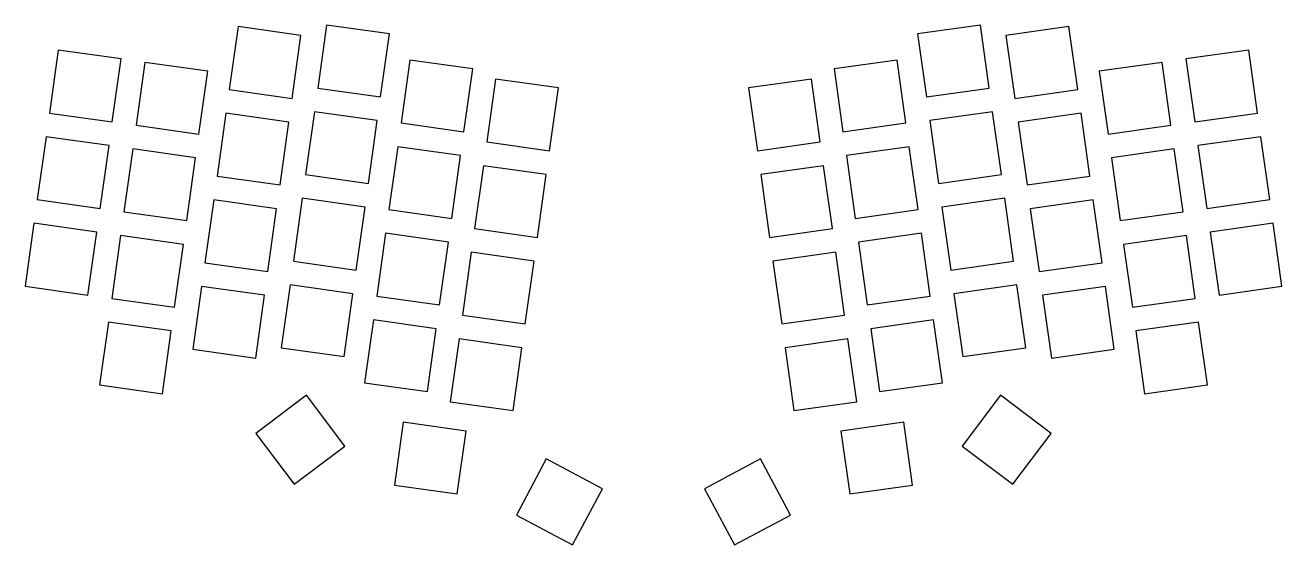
# Model space of a CAD drawing. Header units: millimetres. Extents: x 76 to 349, y -186 to -73.
import ezdxf

# ---------------------------------------------------------------- set-up
doc = ezdxf.new("R2010")
doc.units = ezdxf.units.MM

msp = doc.modelspace()

# ---------------------------------------------------------------- linework, layer by layer
for p, q in [((122.09, -73.3), (120.17, -86.97)), ((135.75, -75.23), (122.09, -73.3)), ((141.32, -72.98), (139.4, -86.64)), ((154.98, -74.9), (141.32, -72.98)), ((283.44, -72.98), (269.77, -74.9)), ((285.36, -86.64), (283.44, -72.98)), ((302.67, -73.3), (289, -75.23)), ((304.59, -86.97), (302.67, -73.3)), ((133.83, -88.89), (135.75, -75.23)), ((153.06, -88.56), (154.98, -74.9)), ((269.77, -74.9), (271.69, -88.56)), ((289, -75.23), (290.93, -88.89)), ((82.99, -78.41), (81.07, -92.08)), ((96.66, -80.33), (82.99, -78.41)), ((341.76, -78.41), (328.1, -80.33)), ((343.68, -92.08), (341.76, -78.41)), ((94.74, -94), (96.66, -80.33)), ((101.81, -81.06), (99.89, -94.72)), ((115.48, -82.98), (101.81, -81.06)), ((159.44, -80.57), (157.52, -94.24)), ((173.1, -82.49), (159.44, -80.57)), ((265.32, -80.57), (251.65, -82.49)), ((267.24, -94.24), (265.32, -80.57)), ((322.95, -81.06), (309.28, -82.98)), ((324.87, -94.72), (322.95, -81.06)), ((328.1, -80.33), (330.02, -94)), ((113.55, -96.64), (115.48, -82.98)), ((171.18, -96.16), (173.1, -82.49)), ((251.65, -82.49), (253.57, -96.16)), ((309.28, -82.98), (311.2, -96.64)), ((120.17, -86.97), (133.83, -88.89)), ((139.4, -86.64), (153.06, -88.56)), ((178.04, -84.7), (176.12, -98.37)), ((191.71, -86.62), (178.04, -84.7)), ((189.79, -100.29), (191.71, -86.62)), ((246.71, -84.7), (233.05, -86.62)), ((233.05, -86.62), (234.97, -100.29)), ((248.63, -98.37), (246.71, -84.7)), ((271.69, -88.56), (285.36, -86.64)), ((290.93, -88.89), (304.59, -86.97)), ((81.07, -92.08), (94.74, -94)), ((119.44, -92.12), (117.52, -105.79)), ((133.11, -94.04), (119.44, -92.12)), ((138.67, -91.79), (136.75, -105.46)), ((152.34, -93.71), (138.67, -91.79)), ((286.08, -91.79), (272.42, -93.71)), ((288, -105.46), (286.08, -91.79)), ((305.31, -92.12), (291.65, -94.04)), ((307.24, -105.79), (305.31, -92.12)), ((330.02, -94), (343.68, -92.08)), ((99.89, -94.72), (113.55, -96.64)), ((131.19, -107.71), (133.11, -94.04)), ((150.42, -107.38), (152.34, -93.71)), ((157.52, -94.24), (171.18, -96.16)), ((253.57, -96.16), (267.24, -94.24)), ((272.42, -93.71), (274.34, -107.38)), ((291.65, -94.04), (293.57, -107.71)), ((311.2, -96.64), (324.87, -94.72)), ((80.35, -97.23), (78.43, -110.89)), ((94.02, -99.15), (80.35, -97.23)), ((344.41, -97.23), (330.74, -99.15)), ((346.33, -110.89), (344.41, -97.23)), ((92.1, -112.82), (94.02, -99.15)), ((99.17, -99.87), (97.24, -113.54)), ((112.83, -101.79), (99.17, -99.87)), ((156.79, -99.39), (154.87, -113.05)), ((170.46, -101.31), (156.79, -99.39)), ((176.12, -98.37), (189.79, -100.29)), ((234.97, -100.29), (248.63, -98.37)), ((267.96, -99.39), (254.3, -101.31)), ((269.88, -113.05), (267.96, -99.39)), ((325.59, -99.87), (311.93, -101.79)), ((327.51, -113.54), (325.59, -99.87)), ((330.74, -99.15), (332.66, -112.82)), ((110.91, -115.46), (112.83, -101.79)), ((168.54, -114.97), (170.46, -101.31)), ((175.4, -103.52), (173.48, -117.18)), ((189.07, -105.44), (175.4, -103.52)), ((249.36, -103.52), (235.69, -105.44)), ((251.28, -117.18), (249.36, -103.52)), ((254.3, -101.31), (256.22, -114.97)), ((311.93, -101.79), (313.85, -115.46)), ((117.52, -105.79), (131.19, -107.71)), ((136.75, -105.46), (150.42, -107.38)), ((187.15, -119.1), (189.07, -105.44)), ((235.69, -105.44), (237.61, -119.1)), ((274.34, -107.38), (288, -105.46)), ((293.57, -107.71), (307.24, -105.79)), ((78.43, -110.89), (92.1, -112.82)), ((116.8, -110.93), (114.88, -124.6)), ((130.46, -112.86), (116.8, -110.93)), ((136.03, -110.61), (134.11, -124.27)), ((149.7, -112.53), (136.03, -110.61)), ((288.73, -110.61), (275.06, -112.53)), ((290.65, -124.27), (288.73, -110.61)), ((307.96, -110.93), (294.29, -112.86)), ((309.88, -124.6), (307.96, -110.93)), ((332.66, -112.82), (346.33, -110.89)), ((97.24, -113.54), (110.91, -115.46)), ((128.54, -126.52), (130.46, -112.86)), ((147.78, -126.19), (149.7, -112.53)), ((154.87, -113.05), (168.54, -114.97)), ((256.22, -114.97), (269.88, -113.05)), ((275.06, -112.53), (276.98, -126.19)), ((294.29, -112.86), (296.21, -126.52)), ((313.85, -115.46), (327.51, -113.54)), ((77.71, -116.04), (75.79, -129.71)), ((91.37, -117.96), (77.71, -116.04)), ((173.48, -117.18), (187.15, -119.1)), ((237.61, -119.1), (251.28, -117.18)), ((347.05, -116.04), (333.38, -117.96)), ((348.97, -129.71), (347.05, -116.04)), ((89.45, -131.63), (91.37, -117.96)), ((96.52, -118.69), (94.6, -132.35)), ((110.19, -120.61), (96.52, -118.69)), ((154.15, -118.2), (152.23, -131.87)), ((167.82, -120.12), (154.15, -118.2)), ((165.89, -133.79), (167.82, -120.12)), ((270.61, -118.2), (256.94, -120.12)), ((256.94, -120.12), (258.86, -133.79)), ((272.53, -131.87), (270.61, -118.2)), ((328.24, -118.69), (314.57, -120.61)), ((330.16, -132.35), (328.24, -118.69)), ((333.38, -117.96), (335.31, -131.63)), ((108.27, -134.27), (110.19, -120.61)), ((172.76, -122.33), (170.84, -136)), ((186.42, -124.25), (172.76, -122.33)), ((252, -122.33), (238.34, -124.25)), ((253.92, -136), (252, -122.33)), ((314.57, -120.61), (316.49, -134.27)), ((114.88, -124.6), (128.54, -126.52)), ((134.11, -124.27), (147.78, -126.19)), ((184.5, -137.92), (186.42, -124.25)), ((238.34, -124.25), (240.26, -137.92)), ((276.98, -126.19), (290.65, -124.27)), ((296.21, -126.52), (309.88, -124.6)), ((75.79, -129.71), (89.45, -131.63)), ((114.15, -129.75), (112.23, -143.42)), ((127.82, -131.67), (114.15, -129.75)), ((133.39, -129.42), (131.47, -143.09)), ((147.05, -131.34), (133.39, -129.42)), ((291.37, -129.42), (277.7, -131.34)), ((293.29, -143.09), (291.37, -129.42)), ((310.6, -129.75), (296.94, -131.67)), ((312.52, -143.42), (310.6, -129.75)), ((335.31, -131.63), (348.97, -129.71)), ((94.6, -132.35), (108.27, -134.27)), ((125.9, -145.34), (127.82, -131.67)), ((145.13, -145.01), (147.05, -131.34)), ((152.23, -131.87), (165.89, -133.79)), ((258.86, -133.79), (272.53, -131.87)), ((277.7, -131.34), (279.63, -145.01)), ((296.94, -131.67), (298.86, -145.34)), ((316.49, -134.27), (330.16, -132.35)), ((170.84, -136), (184.5, -137.92)), ((240.26, -137.92), (253.92, -136)), ((93.88, -137.5), (91.96, -151.17)), ((107.54, -139.42), (93.88, -137.5)), ((151.51, -137.02), (149.58, -150.68)), ((165.17, -138.94), (151.51, -137.02)), ((163.25, -152.61), (165.17, -138.94)), ((273.25, -137.02), (259.59, -138.94)), ((259.59, -138.94), (261.51, -152.61)), ((275.17, -150.68), (273.25, -137.02)), ((330.88, -137.5), (317.21, -139.42)), ((332.8, -151.17), (330.88, -137.5)), ((105.62, -153.09), (107.54, -139.42)), ((170.11, -141.15), (168.19, -154.81)), ((183.78, -143.07), (170.11, -141.15)), ((254.65, -141.15), (240.98, -143.07)), ((256.57, -154.81), (254.65, -141.15)), ((317.21, -139.42), (319.13, -153.09)), ((112.23, -143.42), (125.9, -145.34)), ((131.47, -143.09), (145.13, -145.01)), ((181.86, -156.73), (183.78, -143.07)), ((240.98, -143.07), (242.9, -156.73)), ((279.63, -145.01), (293.29, -143.09)), ((298.86, -145.34), (312.52, -143.42)), ((91.96, -151.17), (105.62, -153.09)), ((149.58, -150.68), (163.25, -152.61)), ((261.51, -152.61), (275.17, -150.68)), ((319.13, -153.09), (332.8, -151.17)), ((136.98, -153.42), (125.96, -161.73)), ((145.29, -164.45), (136.98, -153.42)), ((168.19, -154.81), (181.86, -156.73)), ((242.9, -156.73), (256.57, -154.81)), ((287.78, -153.42), (279.47, -164.45)), ((298.8, -161.73), (287.78, -153.42)), ((157.97, -159.26), (156.05, -172.93)), ((171.64, -161.18), (157.97, -159.26)), ((266.78, -159.26), (253.12, -161.18)), ((268.7, -172.93), (266.78, -159.26)), ((125.96, -161.73), (134.26, -172.75)), ((169.72, -174.85), (171.64, -161.18)), ((253.12, -161.18), (255.04, -174.85)), ((290.49, -172.75), (298.8, -161.73)), ((134.26, -172.75), (145.29, -164.45)), ((279.47, -164.45), (290.49, -172.75)), ((189.08, -167.25), (182.6, -179.44)), ((201.27, -173.73), (189.08, -167.25)), ((235.67, -167.25), (223.49, -173.73)), ((242.15, -179.44), (235.67, -167.25)), ((156.05, -172.93), (169.72, -174.85)), ((194.79, -185.92), (201.27, -173.73)), ((223.49, -173.73), (229.97, -185.92)), ((255.04, -174.85), (268.7, -172.93)), ((182.6, -179.44), (194.79, -185.92)), ((229.97, -185.92), (242.15, -179.44))]:
    msp.add_line(p, q)

doc.saveas('drawing.dxf')
